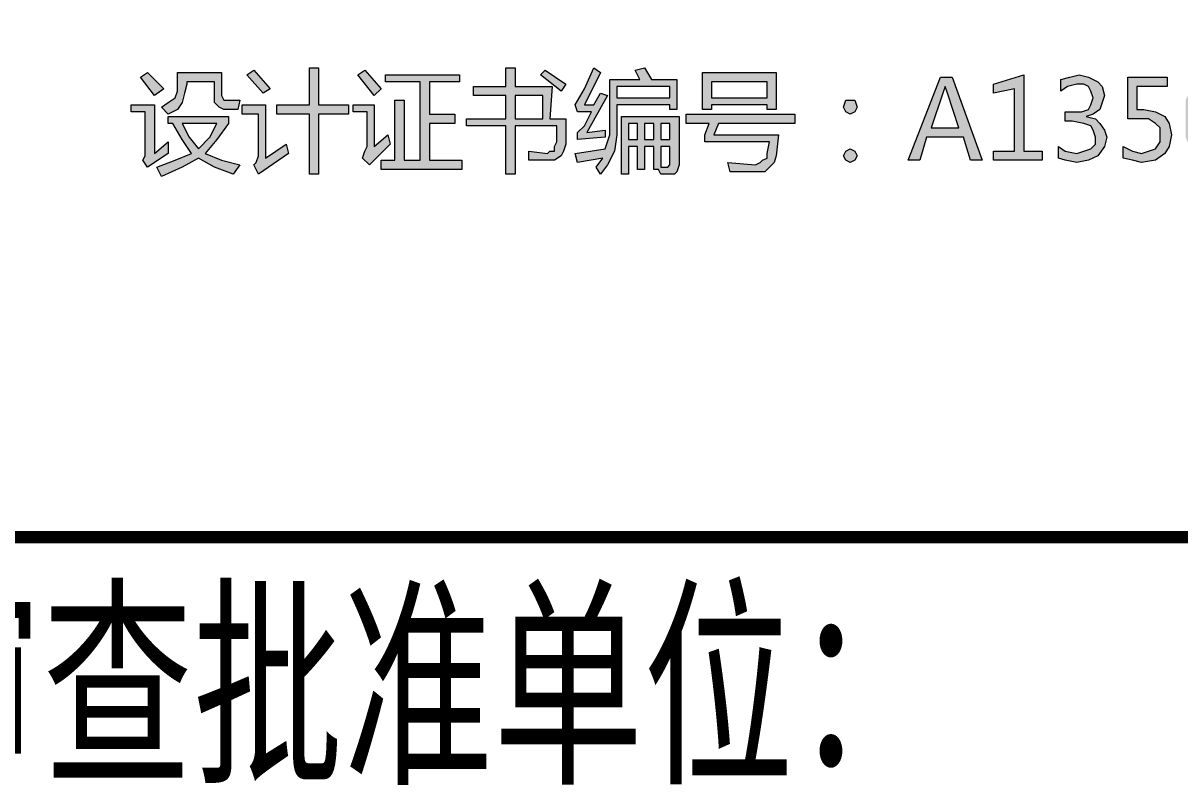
# Model space of a CAD drawing. Header units: millimetres. Extents: x 591771 to 1936534, y -622016 to 355666.
# Drawn here: x 768779 to 771553, y 214165 to 215992 of the extents above; entities that cross this region are included whole.
import ezdxf

# ---------------------------------------------------------------- set-up
doc = ezdxf.new("R2010")
doc.units = ezdxf.units.MM
doc.header["$LTSCALE"] = 80
doc.layers.add('0GPS-\\M+5CFFB\\M+5BBF0\\M+5CBA8\\M+5B9DC', color=1, linetype='Continuous')
doc.layers.add('\\M+5CDBC\\M+5BFF2', color=252, linetype='Continuous')
doc.styles.add('_HZTXT', font='txt.shx', dxfattribs={"width": 0.8, "bigfont": 'hztxt.shx'})

# ---------------------------------------------------------------- blocks, each defined once
blk = doc.blocks.new('A$C7A821879')
h = blk.add_hatch(color=165)
h.paths.add_polyline_path([(4954.1, 38.9), (4843.3, 38.9), (4843.3, 61), (4887.6, 61), (4887.6, 210.7), (4837.7, 199.6), (4837.7, 221.8), (4909.8, 243.9), (4909.8, 61), (4954.1, 61)])
h.paths.add_polyline_path([(4682.5, 72.1), (4704.7, 61), (4726.9, 55.5), (4743.5, 61), (4760.1, 66.6), (4771.2, 83.2), (4771.2, 99.8), (4771.2, 116.5), (4760.1, 127.5), (4743.5, 138.6), (4721.3, 138.6), (4688.1, 138.6), (4688.1, 238.4), (4787.9, 238.4), (4787.9, 216.2), (4715.8, 216.2), (4715.8, 160.8), (4732.4, 160.8), (4760.1, 155.3), (4782.3, 144.2), (4793.4, 127.5), (4798.9, 99.8), (4793.4, 72.1), (4776.8, 55.5), (4754.6, 38.9), (4726.9, 33.3), (4699.2, 38.9), (4682.5, 44.4)])
h.paths.add_polyline_path([(4638.2, 38.9), (4516.2, 38.9), (4516.2, 61), (4577.2, 116.5), (4610.5, 155.3), (4616, 171.9), (4616, 188.5), (4616, 199.6), (4610.5, 210.7), (4593.8, 221.8), (4582.8, 221.8), (4555, 216.2), (4527.3, 199.6), (4527.3, 227.3), (4555, 238.4), (4582.8, 243.9), (4610.5, 238.4), (4627.1, 227.3), (4638.2, 210.7), (4643.7, 188.5), (4638.2, 171.9), (4632.6, 149.7), (4616, 133.1), (4593.8, 105.4), (4549.5, 61), (4638.2, 61)])
h.paths.add_polyline_path([(4388.8, 138.6), (4388.8, 99.8), (4394.3, 77.7), (4410.9, 61), (4427.6, 55.5), (4444.2, 61), (4455.3, 77.7), (4466.4, 99.8), (4466.4, 138.6), (4466.4, 171.9), (4455.3, 199.6), (4444.2, 216.2), (4427.6, 221.8), (4410.9, 216.2), (4394.3, 199.6), (4388.8, 171.9)], flags=16)
h.paths.add_polyline_path([(4361, 133.1), (4366.6, 183), (4377.7, 216.2), (4388.8, 227.3), (4399.8, 238.4), (4410.9, 243.9), (4427.6, 243.9), (4444.2, 243.9), (4455.3, 238.4), (4466.4, 227.3), (4477.4, 216.2), (4488.5, 183), (4494.1, 138.6), (4488.5, 94.3), (4477.4, 61), (4466.4, 49.9), (4455.3, 44.4), (4438.6, 38.9), (4427.6, 33.3), (4410.9, 38.9), (4399.8, 38.9), (4388.8, 49.9), (4377.7, 61), (4366.6, 94.3)])
h.paths.add_polyline_path([(4228, 138.6), (4233.6, 99.8), (4239.1, 77.7), (4255.7, 61), (4272.4, 55.5), (4289, 61), (4300.1, 77.7), (4311.2, 99.8), (4311.2, 138.6), (4311.2, 171.9), (4300.1, 199.6), (4289, 216.2), (4272.4, 221.8), (4255.7, 216.2), (4239.1, 199.6), (4233.6, 171.9)], flags=16)
h.paths.add_polyline_path([(4205.8, 133.1), (4211.4, 183), (4222.5, 216.2), (4233.6, 227.3), (4244.6, 238.4), (4255.7, 243.9), (4272.4, 243.9), (4289, 243.9), (4300.1, 238.4), (4311.2, 227.3), (4322.2, 216.2), (4333.3, 183), (4338.9, 138.6), (4333.3, 94.3), (4316.7, 61), (4311.2, 49.9), (4300.1, 44.4), (4283.4, 38.9), (4266.8, 33.3), (4255.7, 38.9), (4239.1, 38.9), (4228, 49.9), (4222.5, 61), (4211.4, 94.3)])
h.paths.add_polyline_path([(4072.8, 138.6), (4078.3, 99.8), (4083.9, 77.7), (4095, 61), (4117.1, 55.5), (4133.8, 61), (4144.9, 77.7), (4150.4, 99.8), (4156, 138.6), (4150.4, 171.9), (4144.9, 199.6), (4133.8, 216.2), (4117.1, 221.8), (4095, 216.2), (4083.9, 199.6), (4078.3, 171.9)], flags=16)
h.paths.add_polyline_path([(4050.6, 133.1), (4050.6, 183), (4067.3, 216.2), (4078.3, 227.3), (4089.4, 238.4), (4100.5, 243.9), (4117.1, 243.9), (4133.8, 243.9), (4144.9, 238.4), (4156, 227.3), (4167, 216.2), (4178.1, 183), (4183.7, 138.6), (4178.1, 94.3), (4161.5, 61), (4156, 49.9), (4139.3, 44.4), (4128.2, 38.9), (4111.6, 33.3), (4100.5, 38.9), (4083.9, 38.9), (4072.8, 49.9), (4067.3, 61), (4050.6, 94.3)])
h.paths.add_polyline_path([(3901, 72.1), (3923.1, 61), (3945.3, 55.5), (3961.9, 61), (3978.6, 66.6), (3989.7, 83.2), (3989.7, 99.8), (3989.7, 116.5), (3978.6, 127.5), (3961.9, 138.6), (3939.8, 138.6), (3912.1, 138.6), (3912.1, 238.4), (4006.3, 238.4), (4006.3, 216.2), (3934.2, 216.2), (3934.2, 160.8), (3950.9, 160.8), (3978.6, 155.3), (4000.7, 144.2), (4011.8, 127.5), (4017.4, 99.8), (4011.8, 72.1), (4000.7, 55.5), (3978.6, 38.9), (3945.3, 33.3), (3923.1, 38.9), (3901, 44.4)])
h.paths.add_polyline_path([(3745.8, 72.1), (3762.4, 61), (3790.1, 55.5), (3806.7, 61), (3823.4, 66.6), (3834.5, 77.7), (3834.5, 94.3), (3828.9, 110.9), (3823.4, 122), (3806.7, 127.5), (3779, 133.1), (3762.4, 133.1), (3762.4, 155.3), (3779, 155.3), (3801.2, 155.3), (3817.8, 160.8), (3823.4, 171.9), (3828.9, 188.5), (3823.4, 205.1), (3817.8, 216.2), (3806.7, 221.8), (3790.1, 221.8), (3767.9, 216.2), (3751.3, 205.1), (3751.3, 232.9), (3773.5, 238.4), (3795.7, 243.9), (3817.8, 238.4), (3840, 227.3), (3851.1, 216.2), (3856.6, 194.1), (3851.1, 177.4), (3845.5, 160.8), (3828.9, 149.7), (3812.3, 144.2), (3834.5, 138.6), (3845.5, 127.5), (3856.6, 110.9), (3862.2, 94.3), (3856.6, 72.1), (3840, 49.9), (3817.8, 38.9), (3790.1, 33.3), (3762.4, 38.9), (3745.8, 44.4)])
h.paths.add_polyline_path([(3707, 38.9), (3590.6, 38.9), (3590.6, 61), (3640.4, 61), (3640.4, 210.7), (3590.6, 199.6), (3590.6, 221.8), (3662.6, 243.9), (3662.6, 61), (3707, 61)])
h.paths.add_polyline_path([(3507.4, 116.5), (3479.7, 199.6), (3474.2, 216.2), (3468.6, 199.6), (3440.9, 116.5)], flags=16)
h.paths.add_polyline_path([(3562.8, 38.9), (3535.1, 38.9), (3518.5, 94.3), (3429.8, 94.3), (3413.2, 38.9), (3385.5, 38.9), (3463.1, 238.4), (3490.8, 238.4)])
h.paths.add_polyline_path([(3246.9, 66.6), (3258, 61), (3263.5, 49.9), (3258, 38.9), (3246.9, 33.3), (3235.8, 38.9), (3230.3, 49.9), (3235.8, 61)])
h.paths.add_polyline_path([(3246.9, 183), (3258, 183), (3263.5, 166.3), (3258, 155.3), (3246.9, 149.7), (3235.8, 155.3), (3230.3, 166.3), (3235.8, 183)])
h.paths.add_polyline_path([(3047.3, 227.3), (2914.3, 227.3), (2914.3, 188.5), (3047.3, 188.5)], flags=16)
h.paths.add_polyline_path([(2892.1, 249.5), (3069.5, 249.5), (3069.5, 160.8), (3047.3, 160.8), (3047.3, 171.9), (2914.3, 171.9), (2914.3, 160.8), (2892.1, 160.8)])
h.paths.add_polyline_path([(2897.7, 83.2), (2897.7, 99.8), (2908.8, 127.5), (2853.3, 127.5), (2853.3, 149.7), (3113.9, 149.7), (3113.9, 127.5), (2930.9, 127.5), (2919.9, 99.8), (3075.1, 99.8), (3069.5, 49.9), (3064, 33.3), (3052.9, 22.2), (3041.8, 11.1), (3019.6, 11.1), (2958.7, 11.1), (2953.1, 33.3), (3019.6, 27.8), (3030.7, 33.3), (3036.3, 38.9), (3047.3, 44.4), (3047.3, 55.5), (3052.9, 83.2)])
h.paths.add_polyline_path([(2809, 22.2), (2814.5, 27.8), (2814.5, 33.3), (2814.5, 72.1), (2792.4, 72.1), (2792.4, 22.2)], flags=16)
h.paths.add_polyline_path([(2814.5, 127.5), (2792.4, 127.5), (2792.4, 88.7), (2814.5, 88.7)], flags=16)
h.paths.add_polyline_path([(2753.6, 88.7), (2775.7, 88.7), (2775.7, 127.5), (2753.6, 127.5)], flags=16)
h.paths.add_polyline_path([(2714.8, 88.7), (2736.9, 88.7), (2736.9, 127.5), (2714.8, 127.5)], flags=16)
h.paths.add_polyline_path([(2714.8, 5.6), (2698.1, 5.6), (2698.1, 144.2), (2836.7, 144.2), (2836.7, 27.8), (2831.2, 11.1), (2825.6, 5.6), (2814.5, 5.6), (2792.4, 5.6), (2786.8, 16.7), (2775.7, 16.7), (2775.7, 72.1), (2753.6, 72.1), (2753.6, 16.7), (2736.9, 16.7), (2736.9, 72.1), (2714.8, 72.1)])
h.paths.add_polyline_path([(2814.5, 216.2), (2687.1, 216.2), (2687.1, 188.5), (2814.5, 188.5)], flags=16)
h.paths.add_polyline_path([(2615, 105.4), (2659.3, 110.9), (2659.3, 94.3), (2592.8, 88.7), (2592.8, 105.4), (2609.4, 122), (2626.1, 155.3), (2592.8, 155.3), (2587.3, 171.9), (2609.4, 210.7), (2631.6, 260.6), (2648.3, 249.5), (2609.4, 171.9), (2631.6, 171.9), (2648.3, 199.6), (2664.9, 194.1)], flags=17)
h.paths.add_polyline_path([(2587.3, 55.5), (2659.3, 66.6), (2670.4, 99.8), (2670.4, 149.7), (2670.4, 232.9), (2742.5, 232.9), (2731.4, 255), (2753.6, 260.6), (2770.2, 232.9), (2831.2, 232.9), (2831.2, 160.8), (2814.5, 160.8), (2814.5, 171.9), (2687.1, 171.9), (2687.1, 149.7), (2687.1, 99.8), (2681.5, 61), (2664.9, 27.8), (2648.3, 5.6), (2637.2, 22.2), (2653.8, 44.4), (2592.8, 33.3)])
h.paths.add_polyline_path([(2504.1, 243.9), (2515.2, 255), (2565.1, 221.8), (2554, 205.1)], flags=16)
h.paths.add_polyline_path([(2509.7, 194.1), (2443.2, 194.1), (2443.2, 138.6), (2509.7, 138.6)], flags=16)
h.paths.add_polyline_path([(2326.8, 138.6), (2421, 138.6), (2421, 194.1), (2343.4, 194.1), (2343.4, 216.2), (2421, 216.2), (2421, 260.6), (2443.2, 260.6), (2443.2, 216.2), (2531.8, 216.2), (2526.3, 138.6), (2565.1, 138.6), (2565.1, 77.7), (2559.6, 61), (2554, 49.9), (2537.4, 38.9), (2520.8, 38.9), (2476.4, 38.9), (2476.4, 61), (2520.8, 55.5), (2526.3, 61), (2537.4, 61), (2537.4, 72.1), (2542.9, 83.2), (2542.9, 122), (2443.2, 122), (2443.2, 5.6), (2421, 5.6), (2421, 122), (2326.8, 122)])
h.paths.add_polyline_path([(2121.7, 38.9), (2154.9, 38.9), (2154.9, 183), (2177.1, 183), (2177.1, 38.9), (2215.9, 38.9), (2215.9, 227.3), (2132.8, 227.3), (2132.8, 243.9), (2310.1, 243.9), (2310.1, 227.3), (2238.1, 227.3), (2238.1, 149.7), (2299, 149.7), (2299, 127.5), (2238.1, 127.5), (2238.1, 38.9), (2315.7, 38.9), (2315.7, 16.7), (2121.7, 16.7)])
h.paths.add_polyline_path([(2082.9, 255), (2121.7, 210.7), (2105, 194.1), (2066.2, 243.9)])
h.paths.add_polyline_path([(2138.3, 99.8), (2143.8, 77.7), (2093.9, 27.8), (2077.3, 44.4), (2082.9, 61), (2088.4, 72.1), (2088.4, 155.3), (2055.1, 155.3), (2055.1, 171.9), (2105, 171.9), (2105, 72.1)])
h.paths.add_polyline_path([(1872.2, 171.9), (1949.8, 171.9), (1949.8, 260.6), (1972, 260.6), (1972, 171.9), (2044.1, 171.9), (2044.1, 149.7), (1972, 149.7), (1972, 5.6), (1949.8, 5.6), (1949.8, 149.7), (1872.2, 149.7)])
h.paths.add_polyline_path([(1816.8, 255), (1855.6, 210.7), (1839, 199.6), (1800.2, 243.9)])
h.paths.add_polyline_path([(1894.4, 77.7), (1899.9, 55.5), (1827.9, 5.6), (1816.8, 27.8), (1822.3, 33.3), (1827.9, 49.9), (1827.9, 149.7), (1789.1, 149.7), (1789.1, 171.9), (1844.5, 171.9), (1844.5, 44.4)])
h.paths.add_polyline_path([(1645, 127.5), (1661.6, 94.3), (1683.8, 66.6), (1711.5, 94.3), (1728.1, 127.5)], flags=16)
h.paths.add_polyline_path([(1722.6, 227.3), (1656.1, 227.3), (1656.1, 221.8), (1650.5, 199.6), (1645, 177.4), (1633.9, 160.8), (1611.7, 149.7), (1595.1, 166.3), (1611.7, 177.4), (1628.3, 188.5), (1633.9, 205.1), (1633.9, 221.8), (1633.9, 249.5), (1739.2, 249.5), (1739.2, 194.1), (1744.7, 183), (1750.3, 183), (1783.5, 183), (1778, 160.8), (1744.7, 160.8), (1733.7, 166.3), (1728.1, 171.9), (1722.6, 177.4), (1722.6, 188.5)])
h.paths.add_polyline_path([(1611.7, 127.5), (1611.7, 144.2), (1755.8, 144.2), (1755.8, 127.5), (1728.1, 88.7), (1700.4, 55.5), (1739.2, 38.9), (1783.5, 27.8), (1766.9, 5.6), (1722.6, 22.2), (1683.8, 44.4), (1645, 22.2), (1595.1, 0.1), (1584, 22.2), (1628.3, 38.9), (1667.1, 55.5), (1645, 88.7), (1622.8, 127.5)])
h.paths.add_polyline_path([(1561.8, 249.5), (1600.6, 210.7), (1578.4, 194.1), (1545.2, 238.4)])
h.paths.add_polyline_path([(1611.7, 83.2), (1611.7, 55.5), (1561.8, 22.2), (1550.7, 38.9), (1556.3, 49.9), (1556.3, 61), (1556.3, 155.3), (1523, 155.3), (1523, 171.9), (1578.4, 171.9), (1578.4, 55.5)])
at = {"color": 165, "lineweight": 0}
for p, q in [((1800.2, 243.9), (1816.8, 255)), ((1816.8, 255), (1816.8, 255)), ((1816.8, 255), (1855.6, 210.7)), ((1816.8, 255), (1816.8, 255)), ((1949.8, 171.9), (1949.8, 260.6)), ((1949.8, 260.6), (1972, 260.6)), ((1972, 260.6), (1972, 171.9)), ((2066.2, 243.9), (2082.9, 255)), ((2082.9, 255), (2082.9, 255)), ((2082.9, 255), (2121.7, 210.7)), ((2082.9, 255), (2082.9, 255)), ((2421, 216.2), (2421, 260.6)), ((2421, 260.6), (2443.2, 260.6)), ((2443.2, 260.6), (2443.2, 216.2)), ((2504.1, 243.9), (2515.2, 255)), ((2515.2, 255), (2515.2, 255)), ((2515.2, 255), (2565.1, 221.8)), ((2609.4, 210.7), (2631.6, 260.6)), ((2631.6, 260.6), (2648.3, 249.5)), ((2731.4, 255), (2753.6, 260.6)), ((2742.5, 232.9), (2731.4, 255)), ((2753.6, 260.6), (2753.6, 260.6)), ((2753.6, 260.6), (2770.2, 232.9)), ((1545.2, 238.4), (1561.8, 249.5)), ((1578.4, 194.1), (1545.2, 238.4)), ((1561.8, 249.5), (1561.8, 249.5)), ((1561.8, 249.5), (1600.6, 210.7)), ((1561.8, 249.5), (1561.8, 249.5)), ((1633.9, 221.8), (1633.9, 249.5)), ((1633.9, 249.5), (1739.2, 249.5)), ((1722.6, 227.3), (1656.1, 227.3)), ((1656.1, 227.3), (1656.1, 221.8)), ((1722.6, 188.5), (1722.6, 227.3)), ((1722.6, 227.3), (1722.6, 227.3)), ((1739.2, 249.5), (1739.2, 194.1)), ((1839, 199.6), (1800.2, 243.9)), ((2105, 194.1), (2066.2, 243.9)), ((2132.8, 227.3), (2132.8, 243.9)), ((2132.8, 243.9), (2310.1, 243.9)), ((2215.9, 227.3), (2132.8, 227.3)), ((2215.9, 38.9), (2215.9, 227.3)), ((2310.1, 227.3), (2238.1, 227.3)), ((2238.1, 227.3), (2238.1, 149.7)), ((2310.1, 243.9), (2310.1, 227.3)), ((2554, 205.1), (2504.1, 243.9)), ((2504.1, 243.9), (2504.1, 243.9)), ((2504.1, 243.9), (2504.1, 243.9)), ((2648.3, 249.5), (2609.4, 171.9)), ((2648.3, 249.5), (2648.3, 249.5)), ((2670.4, 149.7), (2670.4, 232.9)), ((2670.4, 232.9), (2742.5, 232.9)), ((2742.5, 232.9), (2742.5, 232.9)), ((2770.2, 232.9), (2831.2, 232.9)), ((2831.2, 232.9), (2831.2, 160.8)), ((2892.1, 249.5), (3069.5, 249.5)), ((2892.1, 160.8), (2892.1, 249.5)), ((2892.1, 249.5), (2892.1, 249.5)), ((3047.3, 227.3), (2914.3, 227.3)), ((2914.3, 227.3), (2914.3, 188.5)), ((3047.3, 188.5), (3047.3, 227.3)), ((3047.3, 227.3), (3047.3, 227.3)), ((3069.5, 249.5), (3069.5, 160.8)), ((3385.5, 38.9), (3463.1, 238.4)), ((3463.1, 238.4), (3490.8, 238.4)), ((3490.8, 238.4), (3562.8, 38.9)), ((3590.6, 221.8), (3662.6, 243.9)), ((3662.6, 243.9), (3662.6, 61)), ((3751.3, 232.9), (3773.5, 238.4)), ((3751.3, 205.1), (3751.3, 232.9)), ((3751.3, 232.9), (3751.3, 232.9)), ((3773.5, 238.4), (3795.7, 243.9)), ((3795.7, 243.9), (3795.7, 243.9)), ((3795.7, 243.9), (3817.8, 238.4)), ((3817.8, 238.4), (3840, 227.3)), ((3840, 227.3), (3840, 227.3)), ((3840, 227.3), (3851.1, 216.2)), ((3912.1, 138.6), (3912.1, 238.4)), ((3912.1, 238.4), (4006.3, 238.4)), ((4006.3, 238.4), (4006.3, 216.2)), ((1600.6, 210.7), (1578.4, 194.1)), ((1628.3, 188.5), (1633.9, 205.1)), ((1633.9, 205.1), (1633.9, 221.8)), ((1650.5, 199.6), (1645, 177.4)), ((1656.1, 221.8), (1650.5, 199.6)), ((1656.1, 221.8), (1656.1, 221.8)), ((1855.6, 210.7), (1839, 199.6)), ((1839, 199.6), (1839, 199.6)), ((2121.7, 210.7), (2105, 194.1)), ((2343.4, 194.1), (2343.4, 216.2)), ((2343.4, 216.2), (2421, 216.2)), ((2443.2, 216.2), (2531.8, 216.2)), ((2531.8, 216.2), (2526.3, 138.6)), ((2565.1, 221.8), (2554, 205.1)), ((2554, 205.1), (2554, 205.1)), ((2587.3, 171.9), (2609.4, 210.7)), ((2631.6, 171.9), (2648.3, 199.6)), ((2648.3, 199.6), (2664.9, 194.1)), ((2814.5, 216.2), (2687.1, 216.2)), ((2687.1, 216.2), (2687.1, 188.5)), ((2814.5, 188.5), (2814.5, 216.2)), ((2814.5, 216.2), (2814.5, 216.2)), ((3468.6, 199.6), (3440.9, 116.5)), ((3474.2, 216.2), (3468.6, 199.6)), ((3479.7, 199.6), (3474.2, 216.2)), ((3474.2, 216.2), (3474.2, 216.2)), ((3474.2, 216.2), (3474.2, 216.2)), ((3507.4, 116.5), (3479.7, 199.6)), ((3479.7, 199.6), (3479.7, 199.6)), ((3590.6, 199.6), (3590.6, 221.8)), ((3640.4, 210.7), (3590.6, 199.6)), ((3640.4, 61), (3640.4, 210.7)), ((3767.9, 216.2), (3751.3, 205.1)), ((3790.1, 221.8), (3767.9, 216.2)), ((3806.7, 221.8), (3790.1, 221.8)), ((3790.1, 221.8), (3790.1, 221.8)), ((3817.8, 216.2), (3806.7, 221.8)), ((3823.4, 205.1), (3817.8, 216.2)), ((3828.9, 188.5), (3823.4, 205.1)), ((3851.1, 216.2), (3856.6, 194.1)), ((4006.3, 216.2), (3934.2, 216.2)), ((3934.2, 216.2), (3934.2, 160.8)), ((1523, 155.3), (1523, 171.9)), ((1523, 171.9), (1578.4, 171.9)), ((1578.4, 194.1), (1578.4, 194.1)), ((1578.4, 171.9), (1578.4, 55.5)), ((1595.1, 166.3), (1611.7, 177.4)), ((1611.7, 177.4), (1628.3, 188.5)), ((1645, 177.4), (1633.9, 160.8)), ((1722.6, 177.4), (1722.6, 188.5)), ((1728.1, 171.9), (1722.6, 177.4)), ((1733.7, 166.3), (1728.1, 171.9)), ((1739.2, 194.1), (1739.2, 194.1)), ((1739.2, 194.1), (1744.7, 183)), ((1744.7, 183), (1750.3, 183)), ((1750.3, 183), (1783.5, 183)), ((1783.5, 183), (1778, 160.8)), ((1783.5, 183), (1783.5, 183)), ((1789.1, 149.7), (1789.1, 171.9)), ((1789.1, 171.9), (1844.5, 171.9)), ((1844.5, 171.9), (1844.5, 44.4)), ((1872.2, 171.9), (1949.8, 171.9)), ((1872.2, 149.7), (1872.2, 171.9)), ((1872.2, 171.9), (1872.2, 171.9)), ((1972, 171.9), (2044.1, 171.9)), ((2044.1, 171.9), (2044.1, 149.7)), ((2055.1, 155.3), (2055.1, 171.9)), ((2055.1, 171.9), (2105, 171.9)), ((2105, 194.1), (2105, 194.1)), ((2105, 171.9), (2105, 72.1)), ((2154.9, 38.9), (2154.9, 183)), ((2154.9, 183), (2177.1, 183)), ((2177.1, 183), (2177.1, 38.9)), ((2421, 194.1), (2343.4, 194.1)), ((2421, 138.6), (2421, 194.1)), ((2509.7, 194.1), (2443.2, 194.1)), ((2443.2, 194.1), (2443.2, 138.6)), ((2509.7, 138.6), (2509.7, 194.1)), ((2509.7, 194.1), (2509.7, 194.1)), ((2592.8, 155.3), (2587.3, 171.9)), ((2587.3, 171.9), (2587.3, 171.9)), ((2609.4, 171.9), (2609.4, 171.9)), ((2609.4, 171.9), (2631.6, 171.9)), ((2664.9, 194.1), (2615, 105.4)), ((2631.6, 171.9), (2631.6, 171.9)), ((2664.9, 194.1), (2664.9, 194.1)), ((2687.1, 188.5), (2814.5, 188.5)), ((2814.5, 171.9), (2687.1, 171.9)), ((2687.1, 171.9), (2687.1, 149.7)), ((2814.5, 160.8), (2814.5, 171.9)), ((2914.3, 188.5), (3047.3, 188.5)), ((3047.3, 171.9), (2914.3, 171.9)), ((2914.3, 171.9), (2914.3, 160.8)), ((3047.3, 160.8), (3047.3, 171.9)), ((3230.3, 166.3), (3235.8, 183)), ((3235.8, 183), (3235.8, 183)), ((3235.8, 183), (3246.9, 183)), ((3246.9, 183), (3246.9, 183)), ((3246.9, 183), (3258, 183)), ((3246.9, 183), (3246.9, 183)), ((3246.9, 183), (3246.9, 183)), ((3258, 183), (3258, 183)), ((3258, 183), (3263.5, 166.3)), ((3817.8, 160.8), (3823.4, 171.9)), ((3823.4, 171.9), (3828.9, 188.5)), ((3828.9, 188.5), (3828.9, 188.5)), ((3851.1, 177.4), (3845.5, 160.8)), ((3856.6, 194.1), (3851.1, 177.4)), ((3856.6, 194.1), (3856.6, 194.1)), ((1556.3, 155.3), (1523, 155.3)), ((1556.3, 61), (1556.3, 155.3)), ((1611.7, 149.7), (1595.1, 166.3)), ((1595.1, 166.3), (1595.1, 166.3)), ((1633.9, 160.8), (1611.7, 149.7)), ((1611.7, 149.7), (1611.7, 149.7)), ((1611.7, 127.5), (1611.7, 144.2)), ((1611.7, 144.2), (1755.8, 144.2)), ((1744.7, 160.8), (1733.7, 166.3)), ((1778, 160.8), (1744.7, 160.8)), ((1744.7, 160.8), (1744.7, 160.8)), ((1755.8, 144.2), (1755.8, 127.5)), ((1827.9, 149.7), (1789.1, 149.7)), ((1827.9, 49.9), (1827.9, 149.7)), ((1949.8, 149.7), (1872.2, 149.7)), ((1949.8, 5.6), (1949.8, 149.7)), ((2044.1, 149.7), (1972, 149.7)), ((1972, 149.7), (1972, 5.6)), ((2088.4, 155.3), (2055.1, 155.3)), ((2088.4, 72.1), (2088.4, 155.3)), ((2238.1, 149.7), (2299, 149.7)), ((2299, 149.7), (2299, 127.5)), ((2626.1, 155.3), (2592.8, 155.3)), ((2609.4, 122), (2626.1, 155.3)), ((2626.1, 155.3), (2626.1, 155.3)), ((2670.4, 99.8), (2670.4, 149.7)), ((2687.1, 149.7), (2687.1, 149.7)), ((2687.1, 149.7), (2687.1, 99.8)), ((2698.1, 5.6), (2698.1, 144.2)), ((2698.1, 144.2), (2836.7, 144.2)), ((2831.2, 160.8), (2814.5, 160.8)), ((2836.7, 144.2), (2836.7, 27.8)), ((2853.3, 127.5), (2853.3, 149.7)), ((2853.3, 149.7), (3113.9, 149.7)), ((2914.3, 160.8), (2892.1, 160.8)), ((3069.5, 160.8), (3047.3, 160.8)), ((3113.9, 149.7), (3113.9, 127.5)), ((3235.8, 155.3), (3230.3, 166.3)), ((3230.3, 166.3), (3230.3, 166.3)), ((3246.9, 149.7), (3235.8, 155.3)), ((3235.8, 155.3), (3235.8, 155.3)), ((3258, 155.3), (3246.9, 149.7)), ((3246.9, 149.7), (3246.9, 149.7)), ((3263.5, 166.3), (3258, 155.3)), ((3258, 155.3), (3258, 155.3)), ((3263.5, 166.3), (3263.5, 166.3)), ((3762.4, 133.1), (3762.4, 155.3)), ((3762.4, 155.3), (3779, 155.3)), ((3779, 155.3), (3779, 155.3)), ((3779, 155.3), (3801.2, 155.3)), ((3801.2, 155.3), (3817.8, 160.8)), ((3828.9, 149.7), (3812.3, 144.2)), ((3812.3, 144.2), (3812.3, 144.2)), ((3812.3, 144.2), (3812.3, 144.2)), ((3812.3, 144.2), (3834.5, 138.6)), ((3845.5, 160.8), (3828.9, 149.7)), ((3934.2, 160.8), (3934.2, 160.8)), ((3934.2, 160.8), (3950.9, 160.8)), ((3950.9, 160.8), (3950.9, 160.8)), ((3950.9, 160.8), (3978.6, 155.3)), ((3978.6, 155.3), (4000.7, 144.2)), ((4000.7, 144.2), (4000.7, 144.2)), ((4000.7, 144.2), (4011.8, 127.5)), ((1622.8, 127.5), (1611.7, 127.5)), ((1611.7, 127.5), (1611.7, 127.5)), ((1645, 88.7), (1622.8, 127.5)), ((1645, 127.5), (1645, 127.5)), ((1645, 127.5), (1661.6, 94.3)), ((1728.1, 127.5), (1645, 127.5)), ((1645, 127.5), (1645, 127.5)), ((1711.5, 94.3), (1728.1, 127.5)), ((1755.8, 127.5), (1728.1, 88.7)), ((1755.8, 127.5), (1755.8, 127.5)), ((2299, 127.5), (2238.1, 127.5)), ((2238.1, 127.5), (2238.1, 38.9)), ((2326.8, 138.6), (2421, 138.6)), ((2326.8, 122), (2326.8, 138.6)), ((2326.8, 138.6), (2326.8, 138.6)), ((2421, 122), (2326.8, 122)), ((2421, 5.6), (2421, 122)), ((2443.2, 138.6), (2509.7, 138.6)), ((2542.9, 122), (2443.2, 122)), ((2443.2, 122), (2443.2, 5.6)), ((2526.3, 138.6), (2565.1, 138.6)), ((2542.9, 83.2), (2542.9, 122)), ((2565.1, 138.6), (2565.1, 138.6)), ((2565.1, 138.6), (2565.1, 77.7)), ((2592.8, 105.4), (2609.4, 122)), ((2736.9, 127.5), (2714.8, 127.5)), ((2714.8, 127.5), (2714.8, 88.7)), ((2736.9, 88.7), (2736.9, 127.5)), ((2775.7, 127.5), (2753.6, 127.5)), ((2753.6, 127.5), (2753.6, 88.7)), ((2775.7, 88.7), (2775.7, 127.5)), ((2814.5, 127.5), (2792.4, 127.5)), ((2792.4, 127.5), (2792.4, 88.7)), ((2814.5, 88.7), (2814.5, 127.5)), ((2814.5, 127.5), (2814.5, 127.5)), ((2908.8, 127.5), (2853.3, 127.5)), ((2897.7, 99.8), (2908.8, 127.5)), ((2930.9, 127.5), (2919.9, 99.8)), ((3113.9, 127.5), (2930.9, 127.5)), ((3440.9, 116.5), (3507.4, 116.5)), ((3507.4, 116.5), (3507.4, 116.5)), ((3779, 133.1), (3762.4, 133.1)), ((3806.7, 127.5), (3779, 133.1)), ((3823.4, 122), (3806.7, 127.5)), ((3828.9, 110.9), (3823.4, 122)), ((3834.5, 138.6), (3845.5, 127.5)), ((3845.5, 127.5), (3845.5, 127.5)), ((3845.5, 127.5), (3856.6, 110.9)), ((3939.8, 138.6), (3912.1, 138.6)), ((3961.9, 138.6), (3939.8, 138.6)), ((3939.8, 138.6), (3939.8, 138.6)), ((3978.6, 127.5), (3961.9, 138.6)), ((3989.7, 116.5), (3978.6, 127.5)), ((3978.6, 127.5), (3978.6, 127.5)), ((3989.7, 99.8), (3989.7, 116.5)), ((4011.8, 127.5), (4017.4, 99.8)), ((1667.1, 55.5), (1645, 88.7)), ((1661.6, 94.3), (1683.8, 66.6)), ((1683.8, 66.6), (1711.5, 94.3)), ((1728.1, 88.7), (1700.4, 55.5)), ((2105, 72.1), (2138.3, 99.8)), ((2138.3, 99.8), (2138.3, 99.8)), ((2138.3, 99.8), (2143.8, 77.7)), ((2138.3, 99.8), (2138.3, 99.8)), ((2138.3, 99.8), (2138.3, 99.8)), ((2592.8, 88.7), (2592.8, 105.4)), ((2592.8, 105.4), (2592.8, 105.4)), ((2659.3, 94.3), (2592.8, 88.7)), ((2615, 105.4), (2659.3, 110.9)), ((2615, 105.4), (2615, 105.4)), ((2615, 105.4), (2615, 105.4)), ((2615, 105.4), (2615, 105.4)), ((2659.3, 110.9), (2659.3, 110.9)), ((2659.3, 110.9), (2659.3, 94.3)), ((2659.3, 66.6), (2670.4, 99.8)), ((2659.3, 94.3), (2659.3, 94.3)), ((2687.1, 99.8), (2681.5, 61)), ((2714.8, 88.7), (2736.9, 88.7)), ((2714.8, 88.7), (2714.8, 88.7)), ((2753.6, 88.7), (2775.7, 88.7)), ((2753.6, 88.7), (2753.6, 88.7)), ((2792.4, 88.7), (2814.5, 88.7)), ((2897.7, 83.2), (2897.7, 99.8)), ((2919.9, 99.8), (3075.1, 99.8)), ((3075.1, 99.8), (3069.5, 49.9)), ((3075.1, 99.8), (3075.1, 99.8)), ((3429.8, 94.3), (3413.2, 38.9)), ((3518.5, 94.3), (3429.8, 94.3)), ((3535.1, 38.9), (3518.5, 94.3)), ((3834.5, 94.3), (3828.9, 110.9)), ((3834.5, 77.7), (3834.5, 94.3)), ((3834.5, 94.3), (3834.5, 94.3)), ((3856.6, 110.9), (3862.2, 94.3)), ((3862.2, 94.3), (3856.6, 72.1)), ((3862.2, 94.3), (3862.2, 94.3)), ((3989.7, 83.2), (3989.7, 99.8)), ((3989.7, 99.8), (3989.7, 99.8)), ((4017.4, 99.8), (4011.8, 72.1)), ((4017.4, 99.8), (4017.4, 99.8)), ((1556.3, 49.9), (1556.3, 61)), ((1611.7, 55.5), (1561.8, 22.2)), ((1578.4, 55.5), (1611.7, 83.2)), ((1578.4, 55.5), (1578.4, 55.5)), ((1611.7, 83.2), (1611.7, 83.2)), ((1611.7, 83.2), (1611.7, 55.5)), ((1611.7, 83.2), (1611.7, 83.2)), ((1611.7, 83.2), (1611.7, 83.2)), ((1611.7, 55.5), (1611.7, 55.5)), ((1628.3, 38.9), (1667.1, 55.5)), ((1667.1, 55.5), (1667.1, 55.5)), ((1683.8, 66.6), (1683.8, 66.6)), ((1700.4, 55.5), (1700.4, 55.5)), ((1700.4, 55.5), (1739.2, 38.9)), ((1899.9, 55.5), (1827.9, 5.6)), ((1844.5, 44.4), (1894.4, 77.7)), ((1894.4, 77.7), (1894.4, 77.7)), ((1894.4, 77.7), (1899.9, 55.5)), ((1894.4, 77.7), (1894.4, 77.7)), ((1894.4, 77.7), (1894.4, 77.7)), ((1899.9, 55.5), (1899.9, 55.5)), ((2077.3, 44.4), (2082.9, 61)), ((2082.9, 61), (2088.4, 72.1)), ((2143.8, 77.7), (2093.9, 27.8)), ((2105, 72.1), (2105, 72.1)), ((2143.8, 77.7), (2143.8, 77.7)), ((2476.4, 38.9), (2476.4, 61)), ((2476.4, 61), (2476.4, 61)), ((2476.4, 61), (2520.8, 55.5)), ((2520.8, 55.5), (2526.3, 61)), ((2520.8, 55.5), (2520.8, 55.5)), ((2526.3, 61), (2537.4, 61)), ((2537.4, 72.1), (2542.9, 83.2)), ((2537.4, 61), (2537.4, 72.1)), ((2542.9, 83.2), (2542.9, 83.2)), ((2559.6, 61), (2554, 49.9)), ((2565.1, 77.7), (2559.6, 61)), ((2565.1, 77.7), (2565.1, 77.7)), ((2587.3, 55.5), (2659.3, 66.6)), ((2587.3, 55.5), (2587.3, 55.5)), ((2592.8, 33.3), (2587.3, 55.5)), ((2587.3, 55.5), (2587.3, 55.5)), ((2659.3, 66.6), (2659.3, 66.6)), ((2681.5, 61), (2664.9, 27.8)), ((2736.9, 72.1), (2714.8, 72.1)), ((2714.8, 72.1), (2714.8, 5.6)), ((2736.9, 16.7), (2736.9, 72.1)), ((2775.7, 72.1), (2753.6, 72.1)), ((2753.6, 72.1), (2753.6, 16.7)), ((2775.7, 16.7), (2775.7, 72.1)), ((2814.5, 72.1), (2792.4, 72.1)), ((2792.4, 72.1), (2792.4, 22.2)), ((2814.5, 33.3), (2814.5, 72.1)), ((3052.9, 83.2), (2897.7, 83.2)), ((2897.7, 83.2), (2897.7, 83.2)), ((3047.3, 55.5), (3052.9, 83.2)), ((3047.3, 44.4), (3047.3, 55.5)), ((3047.3, 55.5), (3047.3, 55.5)), ((3230.3, 49.9), (3235.8, 61)), ((3235.8, 61), (3246.9, 66.6)), ((3235.8, 61), (3235.8, 61)), ((3246.9, 66.6), (3246.9, 66.6)), ((3246.9, 66.6), (3258, 61)), ((3246.9, 66.6), (3246.9, 66.6)), ((3246.9, 66.6), (3246.9, 66.6)), ((3258, 61), (3258, 61)), ((3258, 61), (3263.5, 49.9)), ((3590.6, 38.9), (3590.6, 61)), ((3590.6, 61), (3640.4, 61)), ((3662.6, 61), (3707, 61)), ((3707, 61), (3707, 38.9)), ((3745.8, 72.1), (3745.8, 72.1)), ((3745.8, 72.1), (3762.4, 61)), ((3745.8, 44.4), (3745.8, 72.1)), ((3745.8, 72.1), (3745.8, 72.1)), ((3762.4, 61), (3790.1, 55.5)), ((3790.1, 55.5), (3806.7, 61)), ((3790.1, 55.5), (3790.1, 55.5)), ((3806.7, 61), (3823.4, 66.6)), ((3823.4, 66.6), (3834.5, 77.7)), ((3823.4, 66.6), (3823.4, 66.6)), ((3856.6, 72.1), (3840, 49.9)), ((3901, 72.1), (3901, 72.1)), ((3901, 72.1), (3923.1, 61)), ((3901, 44.4), (3901, 72.1)), ((3901, 72.1), (3901, 72.1)), ((3923.1, 61), (3945.3, 55.5)), ((3945.3, 55.5), (3961.9, 61)), ((3945.3, 55.5), (3945.3, 55.5)), ((3961.9, 61), (3978.6, 66.6)), ((3978.6, 66.6), (3989.7, 83.2)), ((3978.6, 66.6), (3978.6, 66.6)), ((4000.7, 55.5), (3978.6, 38.9)), ((4011.8, 72.1), (4000.7, 55.5)), ((4000.7, 55.5), (4000.7, 55.5)), ((1550.7, 38.9), (1556.3, 49.9)), ((1561.8, 22.2), (1550.7, 38.9)), ((1550.7, 38.9), (1550.7, 38.9)), ((1584, 22.2), (1628.3, 38.9)), ((1683.8, 44.4), (1645, 22.2)), ((1722.6, 22.2), (1683.8, 44.4)), ((1683.8, 44.4), (1683.8, 44.4)), ((1739.2, 38.9), (1783.5, 27.8)), ((1783.5, 27.8), (1766.9, 5.6)), ((1783.5, 27.8), (1783.5, 27.8)), ((1816.8, 27.8), (1822.3, 33.3)), ((1827.9, 5.6), (1816.8, 27.8)), ((1816.8, 27.8), (1816.8, 27.8)), ((1822.3, 33.3), (1827.9, 49.9)), ((1844.5, 44.4), (1844.5, 44.4)), ((2093.9, 27.8), (2077.3, 44.4)), ((2077.3, 44.4), (2077.3, 44.4)), ((2121.7, 38.9), (2154.9, 38.9)), ((2121.7, 16.7), (2121.7, 38.9)), ((2121.7, 38.9), (2121.7, 38.9)), ((2177.1, 38.9), (2215.9, 38.9)), ((2238.1, 38.9), (2315.7, 38.9)), ((2315.7, 38.9), (2315.7, 16.7)), ((2520.8, 38.9), (2476.4, 38.9)), ((2476.4, 38.9), (2476.4, 38.9)), ((2537.4, 38.9), (2520.8, 38.9)), ((2520.8, 38.9), (2520.8, 38.9)), ((2554, 49.9), (2537.4, 38.9)), ((2653.8, 44.4), (2592.8, 33.3)), ((2637.2, 22.2), (2653.8, 44.4)), ((2664.9, 27.8), (2648.3, 5.6)), ((2653.8, 44.4), (2653.8, 44.4)), ((2809, 22.2), (2814.5, 27.8)), ((2814.5, 27.8), (2814.5, 33.3)), ((2836.7, 27.8), (2831.2, 11.1)), ((2836.7, 27.8), (2836.7, 27.8)), ((2958.7, 11.1), (2953.1, 33.3)), ((2953.1, 33.3), (2953.1, 33.3)), ((2953.1, 33.3), (3019.6, 27.8)), ((3019.6, 27.8), (3030.7, 33.3)), ((3019.6, 27.8), (3019.6, 27.8)), ((3030.7, 33.3), (3036.3, 38.9)), ((3036.3, 38.9), (3047.3, 44.4)), ((3064, 33.3), (3052.9, 22.2)), ((3069.5, 49.9), (3064, 33.3)), ((3069.5, 49.9), (3069.5, 49.9)), ((3235.8, 38.9), (3230.3, 49.9)), ((3230.3, 49.9), (3230.3, 49.9)), ((3246.9, 33.3), (3235.8, 38.9)), ((3235.8, 38.9), (3235.8, 38.9)), ((3258, 38.9), (3246.9, 33.3)), ((3246.9, 33.3), (3246.9, 33.3)), ((3263.5, 49.9), (3258, 38.9)), ((3258, 38.9), (3258, 38.9)), ((3263.5, 49.9), (3263.5, 49.9)), ((3413.2, 38.9), (3385.5, 38.9)), ((3562.8, 38.9), (3535.1, 38.9)), ((3562.8, 38.9), (3562.8, 38.9)), ((3707, 38.9), (3590.6, 38.9)), ((3707, 38.9), (3707, 38.9)), ((3762.4, 38.9), (3745.8, 44.4)), ((3790.1, 33.3), (3762.4, 38.9)), ((3817.8, 38.9), (3790.1, 33.3)), ((3790.1, 33.3), (3790.1, 33.3)), ((3840, 49.9), (3817.8, 38.9)), ((3840, 49.9), (3840, 49.9)), ((3923.1, 38.9), (3901, 44.4)), ((3945.3, 33.3), (3923.1, 38.9)), ((3978.6, 38.9), (3945.3, 33.3)), ((3945.3, 33.3), (3945.3, 33.3)), ((1595.1, 0.1), (1584, 22.2)), ((1584, 22.2), (1584, 22.2)), ((1645, 22.2), (1595.1, 0.1)), ((1595.1, 0.1), (1595.1, 0.1)), ((1766.9, 5.6), (1722.6, 22.2)), ((1766.9, 5.6), (1766.9, 5.6)), ((1972, 5.6), (1949.8, 5.6)), ((2315.7, 16.7), (2121.7, 16.7)), ((2443.2, 5.6), (2421, 5.6)), ((2648.3, 5.6), (2637.2, 22.2)), ((2637.2, 22.2), (2637.2, 22.2)), ((2648.3, 5.6), (2648.3, 5.6)), ((2714.8, 5.6), (2698.1, 5.6)), ((2714.8, 5.6), (2714.8, 5.6)), ((2753.6, 16.7), (2736.9, 16.7)), ((2786.8, 16.7), (2775.7, 16.7)), ((2792.4, 5.6), (2786.8, 16.7)), ((2792.4, 22.2), (2792.4, 22.2)), ((2792.4, 22.2), (2809, 22.2)), ((2814.5, 5.6), (2792.4, 5.6)), ((2792.4, 5.6), (2792.4, 5.6)), ((2809, 22.2), (2809, 22.2)), ((2809, 22.2), (2809, 22.2)), ((2809, 22.2), (2809, 22.2)), ((2825.6, 5.6), (2814.5, 5.6)), ((2814.5, 5.6), (2814.5, 5.6)), ((2831.2, 11.1), (2825.6, 5.6)), ((3019.6, 11.1), (2958.7, 11.1)), ((2958.7, 11.1), (2958.7, 11.1)), ((3041.8, 11.1), (3019.6, 11.1)), ((3019.6, 11.1), (3019.6, 11.1)), ((3052.9, 22.2), (3041.8, 11.1))]:
    blk.add_line(p, q, dxfattribs=at)

msp = doc.modelspace()

# ---------------------------------------------------------------- linework, layer by layer
msp.add_lwpolyline([(767255.4, 221442.9), (774255.7, 221442.9), (774255.7, 214754.2), (767255.4, 214754.2)], close=True)
at = {"layer": '\\M+5CDBC\\M+5BFF2', "color": 2, "const_width": 20}
for points in [[(767255.4, 214764.2), (774255.7, 214764.2)], [(767255.4, 214754.2), (774255.7, 214754.2)]]:
    msp.add_lwpolyline(points, dxfattribs=at)

# ---------------------------------------------------------------- block references
at = {"layer": '0GPS-\\M+5CFFB\\M+5BBF0\\M+5CBA8\\M+5B9DC', "ltscale": 10}
msp.add_blockref('A$C7A821879', (767515.6, 215624.1), dxfattribs=at)

# ---------------------------------------------------------------- texts
at = {"layer": '\\M+5CDBC\\M+5BFF2', "color": 2, "style": '_HZTXT', "width": 0.8}
msp.add_text('施工图审查批准单位：', height=450, dxfattribs=at).set_placement((767386.1, 214164.9))

doc.saveas('drawing.dxf')
